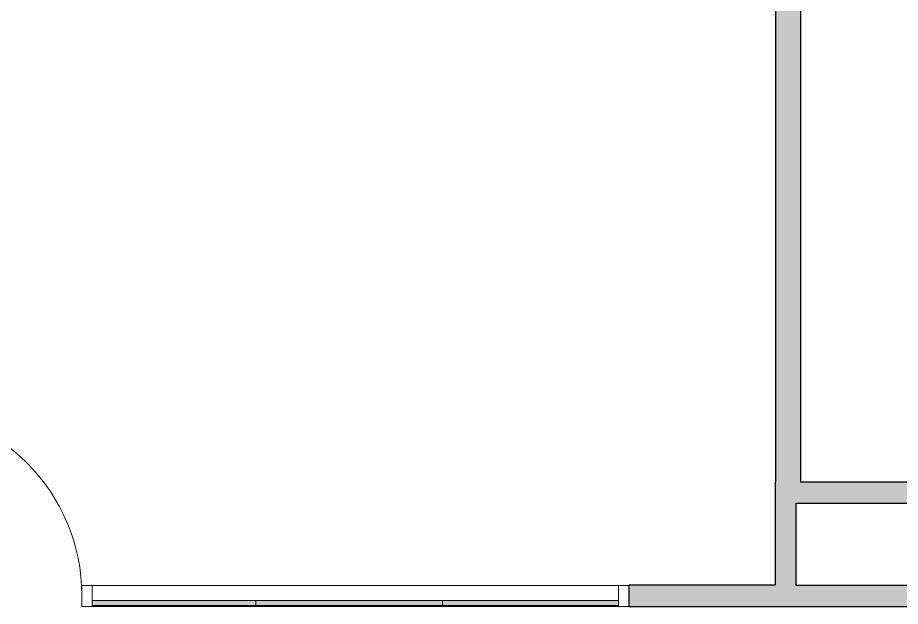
# Model space of a CAD drawing. Header units: millimetres. Extents: x 79795 to 317870, y -36033 to 97293.
# Drawn here: x 213051 to 217311, y 15107 to 17951 of the extents above; entities that cross this region are included whole.
import ezdxf

# ---------------------------------------------------------------- set-up
doc = ezdxf.new("R2010")
doc.units = ezdxf.units.MM
doc.header["$MEASUREMENT"] = 0
for name, color, linetype, lineweight in [('CSM-STL-XX-ZZ-M3-A-XXXX-00001_detached _19_04_21__rvt-1-Level 4$0$A-DOOR', 4, 'CONTINUOUS', 9), ('CSM-STL-XX-ZZ-M3-A-XXXX-00001_detached _19_04_21__rvt-1-Level 4$0$A-GLAZ-CURT', 7, 'CONTINUOUS', 9), ('CSM-STL-XX-ZZ-M3-A-XXXX-00001_detached _19_04_21__rvt-1-Level 4$0$A-GLAZ-CWMG', 7, 'CONTINUOUS', 9), ('CSM-STL-XX-ZZ-M3-A-XXXX-00001_detached _19_04_21__rvt-1-Level 4$0$A-WALL', 7, 'CONTINUOUS', 9), ('CSM-STL-XX-ZZ-M3-A-XXXX-00001_detached _19_04_21__rvt-1-Level 4$0$A-WALL-PATT', 7, 'CONTINUOUS', 9), ('CSM-STL-XX-ZZ-M3-A-XXXX-00001_detached _19_04_21__rvt-1-Level 4$0$I-WALL', 7, 'CONTINUOUS', 9)]:
    doc.layers.add(name, color=color, linetype=linetype, lineweight=lineweight)

msp = doc.modelspace()

# ---------------------------------------------------------------- hatches: boundary and pattern name
at = {"layer": 'CSM-STL-XX-ZZ-M3-A-XXXX-00001_detached _19_04_21__rvt-1-Level 4$0$A-GLAZ-CURT'}
for points in [[(214200.8, 15110.8), (214200.8, 15135.8), (213410.8, 15135.8), (213410.8, 15110.8)], [(215100.8, 15110.8), (215100.8, 15135.8), (214200.8, 15135.8), (214200.8, 15110.8)], [(215950.8, 15110.8), (215950.8, 15135.8), (215100.8, 15135.8), (215100.8, 15110.8), (215394.9, 15110.8)]]:
    msp.add_hatch(color=256, dxfattribs=at).paths.add_polyline_path(points, flags=0)
at = {"layer": 'CSM-STL-XX-ZZ-M3-A-XXXX-00001_detached _19_04_21__rvt-1-Level 4$0$A-WALL-PATT'}
for points in [[(216830.8, 15707.3), (216830.8, 26907.3), (216708.8, 26907.3), (216708.8, 15707.3), (216807.8, 15707.3)], [(216706.8, 15107.3), (216807.8, 15107.3), (216807.8, 15707.3), (216706.8, 15707.3), (216706.8, 15209.3)], [(221749.8, 15606.3), (221850.8, 15606.3), (221850.8, 15707.3), (216807.8, 15707.3), (216807.8, 15606.3), (217786.8, 15606.3)], [(216706.8, 15107.3), (216706.8, 15209.3), (216000.8, 15209.3), (216000.8, 15107.3)], [(221850.8, 15107.3), (221850.8, 15208.3), (216807.8, 15208.3), (216807.8, 15107.3), (217786.8, 15107.3)]]:
    msp.add_hatch(color=256, dxfattribs=at).paths.add_polyline_path(points, flags=0)

# ---------------------------------------------------------------- linework, layer by layer
at = {"layer": 'CSM-STL-XX-ZZ-M3-A-XXXX-00001_detached _19_04_21__rvt-1-Level 4$0$A-DOOR'}
msp.add_arc((212450.8, 15157.3), 910, 0, 90, dxfattribs=at)
at = {"layer": 'CSM-STL-XX-ZZ-M3-A-XXXX-00001_detached _19_04_21__rvt-1-Level 4$0$A-GLAZ-CURT', "lineweight": 20}
for p, q in [((214200.8, 15135.8), (213410.8, 15135.8)), ((213410.8, 15135.8), (213410.8, 15110.8)), ((214200.8, 15110.8), (214200.8, 15135.8)), ((215100.8, 15135.8), (214200.8, 15135.8)), ((214200.8, 15135.8), (214200.8, 15110.8)), ((215100.8, 15110.8), (215100.8, 15135.8)), ((215950.8, 15135.8), (215100.8, 15135.8)), ((215100.8, 15135.8), (215100.8, 15110.8)), ((215950.8, 15110.8), (215950.8, 15135.8)), ((213410.8, 15110.8), (214200.8, 15110.8)), ((214200.8, 15110.8), (215100.8, 15110.8)), ((215100.8, 15110.8), (215950.8, 15110.8))]:
    msp.add_line(p, q, dxfattribs=at)
at = {"layer": 'CSM-STL-XX-ZZ-M3-A-XXXX-00001_detached _19_04_21__rvt-1-Level 4$0$A-GLAZ-CWMG', "lineweight": 20, "extrusion": (0, 0, -1)}
for p, q in [((213410.8, 15207.3), (213360.8, 15207.3)), ((213360.8, 15207.3), (213360.8, 15107.3)), ((213410.8, 15107.3), (213410.8, 15207.3)), ((216000.8, 15207.3), (215950.8, 15207.3)), ((215950.8, 15207.3), (215950.8, 15107.3)), ((216000.8, 15107.3), (216000.8, 15207.3)), ((213360.8, 15107.3), (213410.8, 15107.3)), ((215950.8, 15107.3), (216000.8, 15107.3))]:
    msp.add_line(p, q, dxfattribs=at)
at = {"layer": 'CSM-STL-XX-ZZ-M3-A-XXXX-00001_detached _19_04_21__rvt-1-Level 4$0$A-GLAZ-CWMG'}
for p, q in [((214200.8, 15207.3), (213410.8, 15207.3)), ((215100.8, 15207.3), (214200.8, 15207.3)), ((215950.8, 15207.3), (215100.8, 15207.3)), ((214200.8, 15107.3), (213410.8, 15107.3)), ((215100.8, 15107.3), (214200.8, 15107.3)), ((215950.8, 15107.3), (215100.8, 15107.3))]:
    msp.add_line(p, q, dxfattribs=at)
at = {"layer": 'CSM-STL-XX-ZZ-M3-A-XXXX-00001_detached _19_04_21__rvt-1-Level 4$0$A-WALL', "lineweight": 30}
for p, q in [((216708.8, 25607.3), (216708.8, 15707.3)), ((216830.8, 15707.3), (216830.8, 20685.3))]:
    msp.add_line(p, q, dxfattribs=at)
at = {"layer": 'CSM-STL-XX-ZZ-M3-A-XXXX-00001_detached _19_04_21__rvt-1-Level 4$0$I-WALL', "lineweight": 30}
for p, q in [((216706.8, 15707.3), (216706.8, 15209.3)), ((216708.8, 15707.3), (216706.8, 15707.3)), ((221850.8, 15707.3), (216830.8, 15707.3)), ((216807.8, 15606.3), (221749.8, 15606.3)), ((216807.8, 15208.3), (216807.8, 15606.3)), ((216706.8, 15209.3), (216000.8, 15209.3)), ((216000.8, 15209.3), (216000.8, 15107.3)), ((221749.8, 15208.3), (216807.8, 15208.3)), ((216000.8, 15107.3), (216706.8, 15107.3)), ((216706.8, 15107.3), (216807.8, 15107.3)), ((216807.8, 15107.3), (221850.8, 15107.3))]:
    msp.add_line(p, q, dxfattribs=at)

doc.saveas('drawing.dxf')
